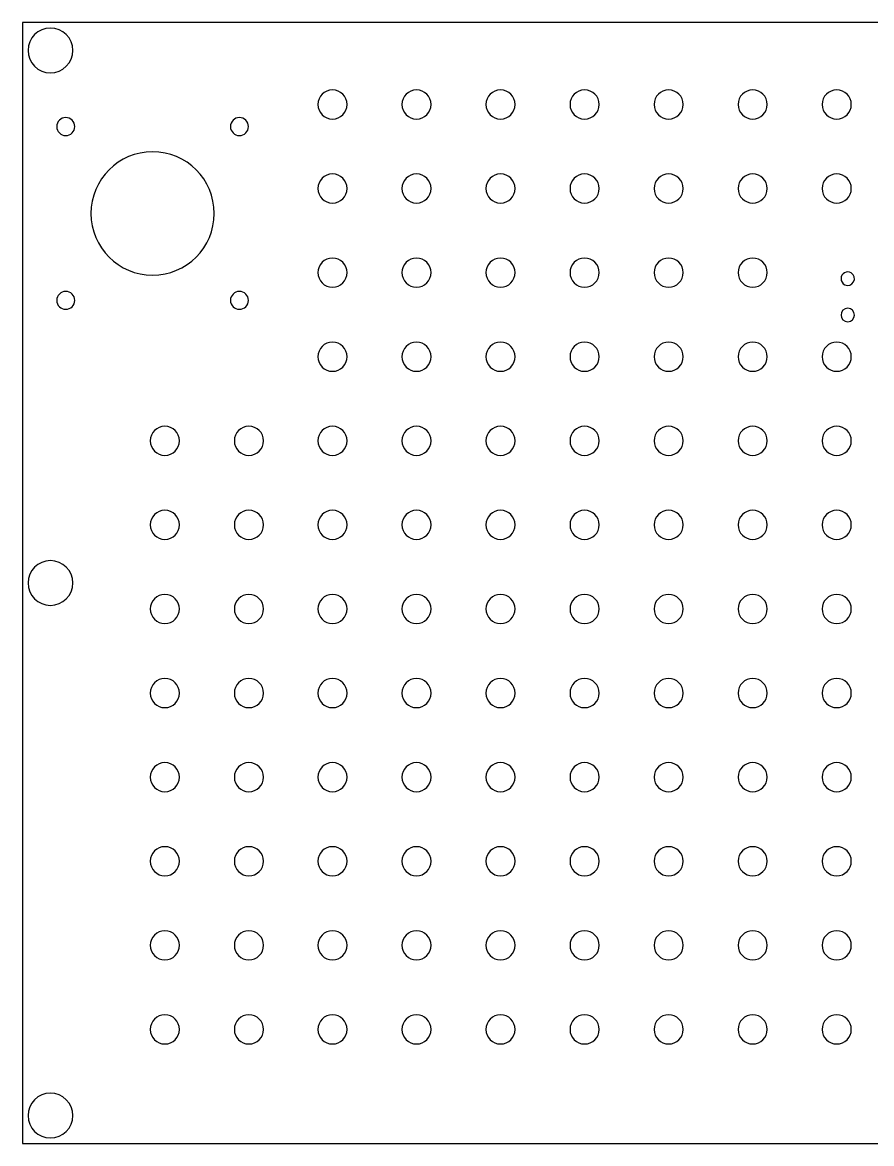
# Model space of a CAD drawing. Extents: x -567 to 567, y -283 to 283.
# Drawn here: x -567 to -137, y -283 to 283 of the extents above; entities that cross this region are included whole.
import ezdxf

# ---------------------------------------------------------------- set-up
doc = ezdxf.new("R2010")
doc.units = 0
doc.layers.add('Shape2DView', color=7, linetype='CONTINUOUS')

msp = doc.modelspace()

# ---------------------------------------------------------------- linework, layer by layer
at = {"layer": 'Shape2DView', "color": 7}
for points in [[(566.929134, 283.464567), (-566.929134, 283.464567), (-566.929134, -283.464567)], [(-566.929134, -283.464567), (566.929134, -283.464567)]]:
    msp.add_lwpolyline(points, dxfattribs=at)
for points in [[(-552.755936, 280.629921), (-559.018057, 280.629921), (-564.09451, 275.553474), (-564.094519, 269.291354)], [(-541.417354, 269.291354), (-541.417362, 275.553474), (-546.493816, 280.629921), (-552.755936, 280.629921)], [(-564.094519, 269.291354), (-564.094527, 263.029233), (-559.018087, 257.952773), (-552.755966, 257.952756)], [(-552.755906, 257.952756), (-546.493786, 257.952773), (-541.417345, 263.029233), (-541.417354, 269.291354)], [(-410.062697, 249.349607), (-414.133076, 249.349607), (-417.432771, 246.049916), (-417.432776, 241.979537)], [(-402.692618, 241.979537), (-402.692624, 246.049916), (-405.992319, 249.349607), (-410.062697, 249.349607)], [(-367.543012, 249.349607), (-371.61339, 249.349607), (-374.913085, 246.049916), (-374.913091, 241.979537)], [(-360.172933, 241.979537), (-360.172938, 246.049916), (-363.472633, 249.349607), (-367.543012, 249.349607)], [(-325.023327, 249.349607), (-329.093705, 249.349607), (-332.393401, 246.049916), (-332.393406, 241.979537)], [(-317.653248, 241.979537), (-317.653253, 246.049916), (-320.952949, 249.349607), (-325.023327, 249.349607)], [(-282.503642, 249.349607), (-286.57402, 249.349607), (-289.873715, 246.049916), (-289.873721, 241.979537)], [(-275.133563, 241.979537), (-275.133568, 246.049916), (-278.433264, 249.349607), (-282.503642, 249.349607)], [(-239.983957, 249.349607), (-244.054335, 249.349607), (-247.35403, 246.049916), (-247.354036, 241.979537)], [(-232.613878, 241.979537), (-232.613883, 246.049916), (-235.913578, 249.349607), (-239.983957, 249.349607)], [(-197.464272, 249.349607), (-201.53465, 249.349607), (-204.834346, 246.049916), (-204.834351, 241.979537)], [(-190.094193, 241.979537), (-190.094198, 246.049916), (-193.393894, 249.349607), (-197.464272, 249.349607)], [(-154.944587, 249.349607), (-159.014965, 249.349607), (-162.31466, 246.049916), (-162.314665, 241.979537)], [(-147.574508, 241.979537), (-147.574513, 246.049916), (-150.874208, 249.349607), (-154.944587, 249.349607)], [(-417.432776, 241.979537), (-417.432782, 237.909159), (-414.133095, 234.609459), (-410.062717, 234.609449)], [(-410.062678, 234.609449), (-405.992299, 234.609459), (-402.692613, 237.909159), (-402.692618, 241.979537)], [(-374.913091, 241.979537), (-374.913096, 237.909159), (-371.61341, 234.609459), (-367.543031, 234.609449)], [(-367.542992, 234.609449), (-363.472614, 234.609459), (-360.172927, 237.909159), (-360.172933, 241.979537)], [(-332.393406, 241.979537), (-332.393411, 237.909159), (-329.093725, 234.609459), (-325.023347, 234.609449)], [(-325.023308, 234.609449), (-320.952929, 234.609459), (-317.653243, 237.909159), (-317.653248, 241.979537)], [(-289.873721, 241.979537), (-289.873726, 237.909159), (-286.57404, 234.60946), (-282.503662, 234.609449)], [(-282.503622, 234.609449), (-278.433244, 234.60946), (-275.133557, 237.909159), (-275.133563, 241.979537)], [(-247.354036, 241.979537), (-247.354041, 237.909159), (-244.054355, 234.609459), (-239.983976, 234.609449)], [(-239.983937, 234.609449), (-235.913559, 234.609459), (-232.613872, 237.909159), (-232.613878, 241.979537)], [(-204.834351, 241.979537), (-204.834356, 237.909159), (-201.53467, 234.609459), (-197.464292, 234.609449)], [(-197.464253, 234.609449), (-193.393874, 234.609459), (-190.094188, 237.909159), (-190.094193, 241.979537)], [(-162.314665, 241.979537), (-162.314671, 237.909159), (-159.014984, 234.609459), (-154.944606, 234.609449)], [(-154.944567, 234.609449), (-150.874189, 234.609459), (-147.574502, 237.909159), (-147.574508, 241.979537)], [(-545.000315, 235.334268), (-547.505163, 235.334261), (-549.535739, 233.303677), (-549.535735, 230.798829)], [(-540.46487, 230.798829), (-540.464866, 233.303677), (-542.495442, 235.334261), (-545.000291, 235.334268)], [(-457.126299, 235.334268), (-459.631147, 235.334261), (-461.661723, 233.303677), (-461.66172, 230.798829)], [(-452.590854, 230.798829), (-452.590851, 233.303677), (-454.621427, 235.334261), (-457.126275, 235.334268)], [(-549.535735, 230.798829), (-549.535732, 228.293981), (-547.505151, 226.263402), (-545.000303, 226.263402)], [(-545.000303, 226.263402), (-542.495454, 226.263402), (-540.464873, 228.293981), (-540.46487, 230.798829)], [(-461.66172, 230.798829), (-461.661717, 228.293981), (-459.631135, 226.263402), (-457.126287, 226.263402)], [(-457.126287, 226.263402), (-454.621439, 226.263402), (-452.590857, 228.293981), (-452.590854, 230.798829)], [(-501.063306, 218.042929), (-518.284137, 218.042883), (-532.244348, 204.082616), (-532.244325, 186.861785)], [(-469.882121, 186.861785), (-469.882098, 204.082616), (-483.842309, 218.042883), (-501.06314, 218.042929)], [(-410.062697, 206.829922), (-414.133076, 206.829922), (-417.432771, 203.530231), (-417.432776, 199.459853)], [(-402.692618, 199.459853), (-402.692624, 203.530231), (-405.992319, 206.829922), (-410.062697, 206.829922)], [(-367.543012, 206.829922), (-371.61339, 206.829922), (-374.913085, 203.530231), (-374.913091, 199.459853)], [(-360.172933, 199.459853), (-360.172938, 203.530231), (-363.472633, 206.829922), (-367.543012, 206.829922)], [(-325.023327, 206.829922), (-329.093705, 206.829922), (-332.393401, 203.530231), (-332.393406, 199.459853)], [(-317.653248, 199.459853), (-317.653253, 203.530231), (-320.952949, 206.829922), (-325.023327, 206.829922)], [(-282.503642, 206.829922), (-286.57402, 206.829922), (-289.873715, 203.530231), (-289.873721, 199.459853)], [(-275.133563, 199.459853), (-275.133568, 203.530231), (-278.433264, 206.829922), (-282.503642, 206.829922)], [(-239.983957, 206.829922), (-244.054335, 206.829922), (-247.35403, 203.530231), (-247.354036, 199.459853)], [(-232.613878, 199.459853), (-232.613883, 203.530231), (-235.913578, 206.829922), (-239.983957, 206.829922)], [(-197.464272, 206.829922), (-201.53465, 206.829922), (-204.834346, 203.530231), (-204.834351, 199.459853)], [(-190.094193, 199.459853), (-190.094198, 203.530231), (-193.393894, 206.829922), (-197.464272, 206.829922)], [(-154.944587, 206.829922), (-159.014965, 206.829922), (-162.31466, 203.530231), (-162.314665, 199.459853)], [(-147.574508, 199.459853), (-147.574513, 203.530231), (-150.874208, 206.829922), (-154.944587, 206.829922)], [(-417.432776, 199.459853), (-417.432782, 195.389474), (-414.133095, 192.089775), (-410.062717, 192.089764)], [(-410.062678, 192.089764), (-405.992299, 192.089775), (-402.692613, 195.389474), (-402.692618, 199.459853)], [(-374.913091, 199.459853), (-374.913096, 195.389474), (-371.61341, 192.089775), (-367.543031, 192.089764)], [(-367.542992, 192.089764), (-363.472614, 192.089775), (-360.172927, 195.389474), (-360.172933, 199.459853)], [(-332.393406, 199.459853), (-332.393411, 195.389474), (-329.093725, 192.089775), (-325.023347, 192.089764)], [(-325.023308, 192.089764), (-320.952929, 192.089775), (-317.653243, 195.389474), (-317.653248, 199.459853)], [(-289.873721, 199.459853), (-289.873726, 195.389474), (-286.57404, 192.089775), (-282.503662, 192.089764)], [(-282.503622, 192.089764), (-278.433244, 192.089775), (-275.133557, 195.389474), (-275.133563, 199.459853)], [(-247.354036, 199.459853), (-247.354041, 195.389474), (-244.054355, 192.089775), (-239.983976, 192.089764)], [(-239.983937, 192.089764), (-235.913559, 192.089775), (-232.613872, 195.389474), (-232.613878, 199.459853)], [(-204.834351, 199.459853), (-204.834356, 195.389474), (-201.53467, 192.089775), (-197.464292, 192.089764)], [(-197.464253, 192.089764), (-193.393874, 192.089775), (-190.094188, 195.389474), (-190.094193, 199.459853)], [(-162.314665, 199.459853), (-162.314671, 195.389474), (-159.014984, 192.089775), (-154.944606, 192.089764)], [(-154.944567, 192.089764), (-150.874189, 192.089775), (-147.574502, 195.389474), (-147.574508, 199.459853)], [(-532.244325, 186.861785), (-532.244302, 169.640954), (-518.284054, 155.680724), (-501.063223, 155.680724)], [(-501.063223, 155.680724), (-483.842392, 155.680724), (-469.882144, 169.640954), (-469.882121, 186.861785)], [(-410.062697, 164.310237), (-414.133076, 164.310237), (-417.432771, 161.010546), (-417.432776, 156.940168)], [(-402.692618, 156.940168), (-402.692624, 161.010546), (-405.992319, 164.310237), (-410.062697, 164.310237)], [(-367.543012, 164.310237), (-371.61339, 164.310237), (-374.913085, 161.010546), (-374.913091, 156.940168)], [(-360.172933, 156.940168), (-360.172938, 161.010546), (-363.472633, 164.310237), (-367.543012, 164.310237)], [(-325.023327, 164.310237), (-329.093705, 164.310237), (-332.393401, 161.010546), (-332.393406, 156.940168)], [(-317.653248, 156.940168), (-317.653253, 161.010546), (-320.952949, 164.310237), (-325.023327, 164.310237)], [(-282.503642, 164.310237), (-286.57402, 164.310237), (-289.873715, 161.010546), (-289.873721, 156.940168)], [(-275.133563, 156.940168), (-275.133568, 161.010546), (-278.433264, 164.310237), (-282.503642, 164.310237)], [(-239.983957, 164.310237), (-244.054335, 164.310237), (-247.35403, 161.010546), (-247.354036, 156.940168)], [(-232.613878, 156.940168), (-232.613883, 161.010546), (-235.913578, 164.310237), (-239.983957, 164.310237)], [(-197.464272, 164.310237), (-201.53465, 164.310237), (-204.834346, 161.010546), (-204.834351, 156.940168)], [(-190.094193, 156.940168), (-190.094198, 161.010546), (-193.393894, 164.310237), (-197.464272, 164.310237)], [(-417.432776, 156.940168), (-417.432782, 152.869789), (-414.133095, 149.57009), (-410.062717, 149.570079)], [(-410.062678, 149.570079), (-405.992299, 149.57009), (-402.692613, 152.869789), (-402.692618, 156.940168)], [(-374.913091, 156.940168), (-374.913096, 152.869789), (-371.61341, 149.57009), (-367.543031, 149.570079)], [(-367.542992, 149.570079), (-363.472614, 149.57009), (-360.172927, 152.869789), (-360.172933, 156.940168)], [(-332.393406, 156.940168), (-332.393411, 152.869789), (-329.093725, 149.57009), (-325.023347, 149.570079)], [(-325.023308, 149.570079), (-320.952929, 149.57009), (-317.653243, 152.869789), (-317.653248, 156.940168)], [(-289.873721, 156.940168), (-289.873726, 152.86979), (-286.57404, 149.57009), (-282.503662, 149.570079)], [(-282.503622, 149.570079), (-278.433244, 149.57009), (-275.133557, 152.86979), (-275.133563, 156.940168)], [(-247.354036, 156.940168), (-247.354041, 152.869789), (-244.054355, 149.57009), (-239.983976, 149.570079)], [(-239.983937, 149.570079), (-235.913559, 149.57009), (-232.613872, 152.869789), (-232.613878, 156.940168)], [(-204.834351, 156.940168), (-204.834356, 152.869789), (-201.53467, 149.57009), (-197.464292, 149.570079)], [(-197.464253, 149.570079), (-193.393874, 149.57009), (-190.094188, 152.869789), (-190.094193, 156.940168)], [(-152.776063, 153.884413), (-152.776064, 152.57506), (-152.024534, 151.381937), (-150.843595, 150.81644)], [(-151.025911, 156.858214), (-152.106087, 156.258367), (-152.776062, 155.119968), (-152.776063, 153.884413)], [(-147.576408, 156.771903), (-148.625233, 157.42502), (-149.945735, 157.458061), (-151.025911, 156.858214)], [(-146.392218, 152.248326), (-145.523694, 153.831481), (-146.043567, 155.817382), (-147.576408, 156.771903)], [(-545.000315, 147.460252), (-547.505163, 147.460245), (-549.535739, 145.429661), (-549.535735, 142.924813)], [(-540.46487, 142.924813), (-540.464866, 145.429661), (-542.495442, 147.460245), (-545.000291, 147.460252)], [(-457.126299, 147.460252), (-459.631147, 147.460245), (-461.661723, 145.429661), (-461.66172, 142.924813)], [(-452.590854, 142.924813), (-452.590851, 145.429661), (-454.621427, 147.460245), (-457.126275, 147.460252)], [(-150.843595, 150.81644), (-149.214946, 150.036558), (-147.260742, 150.665172), (-146.392218, 152.248326)], [(-549.535735, 142.924813), (-549.535732, 140.419965), (-547.505151, 138.389386), (-545.000303, 138.389386)], [(-545.000303, 138.389386), (-542.495454, 138.389386), (-540.464873, 140.419965), (-540.46487, 142.924813)], [(-461.66172, 142.924813), (-461.661717, 140.419965), (-459.631135, 138.389386), (-457.126287, 138.389386)], [(-457.126287, 138.389386), (-454.621439, 138.389386), (-452.590857, 140.419965), (-452.590854, 142.924813)], [(-149.374488, 138.897638), (-151.253124, 138.897633), (-152.776056, 137.374694), (-152.776054, 135.496058)], [(-145.972904, 135.496058), (-145.972902, 137.374694), (-147.495834, 138.897633), (-149.37447, 138.897638)], [(-152.776054, 135.496058), (-152.776051, 133.617422), (-151.253115, 132.094488), (-149.374479, 132.094488)], [(-149.374479, 132.094488), (-147.495843, 132.094488), (-145.972907, 133.617422), (-145.972904, 135.496058)], [(-410.062697, 121.790552), (-414.133076, 121.790552), (-417.432771, 118.490861), (-417.432776, 114.420482)], [(-402.692618, 114.420482), (-402.692624, 118.490861), (-405.992319, 121.790552), (-410.062697, 121.790552)], [(-367.543012, 121.790552), (-371.61339, 121.790552), (-374.913085, 118.490861), (-374.913091, 114.420482)], [(-360.172933, 114.420482), (-360.172938, 118.490861), (-363.472633, 121.790552), (-367.543012, 121.790552)], [(-325.023327, 121.790552), (-329.093705, 121.790552), (-332.393401, 118.490861), (-332.393406, 114.420482)], [(-317.653248, 114.420482), (-317.653253, 118.490861), (-320.952949, 121.790552), (-325.023327, 121.790552)], [(-282.503642, 121.790552), (-286.57402, 121.790552), (-289.873715, 118.490861), (-289.873721, 114.420482)], [(-275.133563, 114.420482), (-275.133568, 118.490861), (-278.433264, 121.790552), (-282.503642, 121.790552)], [(-239.983957, 121.790552), (-244.054335, 121.790552), (-247.35403, 118.490861), (-247.354036, 114.420482)], [(-232.613878, 114.420482), (-232.613883, 118.490861), (-235.913578, 121.790552), (-239.983957, 121.790552)], [(-197.464272, 121.790552), (-201.53465, 121.790552), (-204.834346, 118.490861), (-204.834351, 114.420482)], [(-190.094193, 114.420482), (-190.094198, 118.490861), (-193.393894, 121.790552), (-197.464272, 121.790552)], [(-154.944587, 121.790552), (-159.014965, 121.790552), (-162.31466, 118.490861), (-162.314665, 114.420482)], [(-147.574508, 114.420482), (-147.574513, 118.490861), (-150.874208, 121.790552), (-154.944587, 121.790552)], [(-417.432776, 114.420482), (-417.432782, 110.350104), (-414.133095, 107.050404), (-410.062717, 107.050394)], [(-410.062678, 107.050394), (-405.992299, 107.050404), (-402.692613, 110.350104), (-402.692618, 114.420482)], [(-374.913091, 114.420482), (-374.913096, 110.350104), (-371.61341, 107.050404), (-367.543031, 107.050394)], [(-367.542992, 107.050394), (-363.472614, 107.050404), (-360.172927, 110.350104), (-360.172933, 114.420482)], [(-332.393406, 114.420482), (-332.393411, 110.350104), (-329.093725, 107.050404), (-325.023347, 107.050394)], [(-325.023308, 107.050394), (-320.952929, 107.050404), (-317.653243, 110.350104), (-317.653248, 114.420482)], [(-289.873721, 114.420482), (-289.873726, 110.350104), (-286.57404, 107.050405), (-282.503662, 107.050394)], [(-282.503622, 107.050394), (-278.433244, 107.050405), (-275.133557, 110.350104), (-275.133563, 114.420482)], [(-247.354036, 114.420482), (-247.354041, 110.350104), (-244.054355, 107.050404), (-239.983976, 107.050394)], [(-239.983937, 107.050394), (-235.913559, 107.050404), (-232.613872, 110.350104), (-232.613878, 114.420482)], [(-204.834351, 114.420482), (-204.834356, 110.350104), (-201.53467, 107.050404), (-197.464292, 107.050394)], [(-197.464253, 107.050394), (-193.393874, 107.050404), (-190.094188, 110.350104), (-190.094193, 114.420482)], [(-162.314665, 114.420482), (-162.314671, 110.350104), (-159.014984, 107.050404), (-154.944606, 107.050394)], [(-154.944567, 107.050394), (-150.874189, 107.050404), (-147.574502, 110.350104), (-147.574508, 114.420482)], [(-494.846949, 79.270867), (-498.917327, 79.270867), (-502.217023, 75.971176), (-502.217028, 71.900798)], [(-487.47687, 71.900798), (-487.476875, 75.971176), (-490.776571, 79.270867), (-494.846949, 79.270867)], [(-452.327264, 79.270867), (-456.397643, 79.270867), (-459.697338, 75.971176), (-459.697343, 71.900798)], [(-444.957185, 71.900798), (-444.957191, 75.971176), (-448.256886, 79.270867), (-452.327264, 79.270867)], [(-410.062697, 79.270867), (-414.133076, 79.270867), (-417.432771, 75.971176), (-417.432776, 71.900798)], [(-402.692618, 71.900798), (-402.692624, 75.971176), (-405.992319, 79.270867), (-410.062697, 79.270867)], [(-367.543012, 79.270867), (-371.61339, 79.270867), (-374.913085, 75.971176), (-374.913091, 71.900798)], [(-360.172933, 71.900798), (-360.172938, 75.971176), (-363.472633, 79.270867), (-367.543012, 79.270867)], [(-325.023327, 79.270867), (-329.093705, 79.270867), (-332.393401, 75.971176), (-332.393406, 71.900798)], [(-317.653248, 71.900798), (-317.653253, 75.971176), (-320.952949, 79.270867), (-325.023327, 79.270867)], [(-282.503642, 79.270867), (-286.57402, 79.270867), (-289.873715, 75.971176), (-289.873721, 71.900798)], [(-275.133563, 71.900798), (-275.133568, 75.971176), (-278.433264, 79.270867), (-282.503642, 79.270867)], [(-239.983957, 79.270867), (-244.054335, 79.270867), (-247.35403, 75.971176), (-247.354036, 71.900798)], [(-232.613878, 71.900798), (-232.613883, 75.971176), (-235.913578, 79.270867), (-239.983957, 79.270867)], [(-197.464272, 79.270867), (-201.53465, 79.270867), (-204.834346, 75.971176), (-204.834351, 71.900798)], [(-190.094193, 71.900798), (-190.094198, 75.971176), (-193.393894, 79.270867), (-197.464272, 79.270867)], [(-154.944587, 79.270867), (-159.014965, 79.270867), (-162.31466, 75.971176), (-162.314665, 71.900798)], [(-147.574508, 71.900798), (-147.574513, 75.971176), (-150.874208, 79.270867), (-154.944587, 79.270867)], [(-502.217028, 71.900798), (-502.217033, 67.830419), (-498.917347, 64.53072), (-494.846969, 64.530709)], [(-494.84693, 64.530709), (-490.776551, 64.53072), (-487.476865, 67.830419), (-487.47687, 71.900798)], [(-459.697343, 71.900798), (-459.697349, 67.830419), (-456.397662, 64.53072), (-452.327284, 64.530709)], [(-452.327245, 64.530709), (-448.256866, 64.53072), (-444.95718, 67.830419), (-444.957185, 71.900798)], [(-417.432776, 71.900798), (-417.432782, 67.830419), (-414.133095, 64.53072), (-410.062717, 64.530709)], [(-410.062678, 64.530709), (-405.992299, 64.53072), (-402.692613, 67.830419), (-402.692618, 71.900798)], [(-374.913091, 71.900798), (-374.913096, 67.830419), (-371.61341, 64.53072), (-367.543031, 64.530709)], [(-367.542992, 64.530709), (-363.472614, 64.53072), (-360.172927, 67.830419), (-360.172933, 71.900798)], [(-332.393406, 71.900798), (-332.393411, 67.830419), (-329.093725, 64.53072), (-325.023347, 64.530709)], [(-325.023308, 64.530709), (-320.952929, 64.53072), (-317.653243, 67.830419), (-317.653248, 71.900798)], [(-289.873721, 71.900798), (-289.873726, 67.830419), (-286.57404, 64.53072), (-282.503662, 64.530709)], [(-282.503622, 64.530709), (-278.433244, 64.53072), (-275.133557, 67.830419), (-275.133563, 71.900798)], [(-247.354036, 71.900798), (-247.354041, 67.830419), (-244.054355, 64.53072), (-239.983976, 64.530709)], [(-239.983937, 64.530709), (-235.913559, 64.53072), (-232.613872, 67.830419), (-232.613878, 71.900798)], [(-204.834351, 71.900798), (-204.834356, 67.830419), (-201.53467, 64.53072), (-197.464292, 64.530709)], [(-197.464253, 64.530709), (-193.393874, 64.53072), (-190.094188, 67.830419), (-190.094193, 71.900798)], [(-162.314665, 71.900798), (-162.314671, 67.830419), (-159.014984, 64.53072), (-154.944606, 64.530709)], [(-154.944567, 64.530709), (-150.874189, 64.53072), (-147.574502, 67.830419), (-147.574508, 71.900798)], [(-494.846949, 36.751181), (-498.917327, 36.751181), (-502.217023, 33.45149), (-502.217028, 29.381112)], [(-487.47687, 29.381112), (-487.476875, 33.45149), (-490.776571, 36.751181), (-494.846949, 36.751181)], [(-452.327264, 36.751181), (-456.397643, 36.751181), (-459.697338, 33.45149), (-459.697343, 29.381112)], [(-444.957185, 29.381112), (-444.957191, 33.45149), (-448.256886, 36.751181), (-452.327264, 36.751181)], [(-410.062697, 36.751181), (-414.133076, 36.751181), (-417.432771, 33.45149), (-417.432776, 29.381112)], [(-402.692618, 29.381112), (-402.692624, 33.45149), (-405.992319, 36.751181), (-410.062697, 36.751181)], [(-367.543012, 36.751181), (-371.61339, 36.751181), (-374.913085, 33.45149), (-374.913091, 29.381112)], [(-360.172933, 29.381112), (-360.172938, 33.45149), (-363.472633, 36.751181), (-367.543012, 36.751181)], [(-325.023327, 36.751181), (-329.093705, 36.751181), (-332.393401, 33.45149), (-332.393406, 29.381112)], [(-317.653248, 29.381112), (-317.653253, 33.45149), (-320.952949, 36.751181), (-325.023327, 36.751181)], [(-282.503642, 36.751181), (-286.57402, 36.751181), (-289.873715, 33.451491), (-289.873721, 29.381112)], [(-275.133563, 29.381112), (-275.133568, 33.451491), (-278.433264, 36.751181), (-282.503642, 36.751181)], [(-239.983957, 36.751181), (-244.054335, 36.751181), (-247.35403, 33.45149), (-247.354036, 29.381112)], [(-232.613878, 29.381112), (-232.613883, 33.45149), (-235.913578, 36.751181), (-239.983957, 36.751181)], [(-197.464272, 36.751181), (-201.53465, 36.751181), (-204.834346, 33.45149), (-204.834351, 29.381112)], [(-190.094193, 29.381112), (-190.094198, 33.45149), (-193.393894, 36.751181), (-197.464272, 36.751181)], [(-154.944587, 36.751181), (-159.014965, 36.751181), (-162.31466, 33.45149), (-162.314665, 29.381112)], [(-147.574508, 29.381112), (-147.574513, 33.45149), (-150.874208, 36.751181), (-154.944587, 36.751181)], [(-502.217028, 29.381112), (-502.217033, 25.310734), (-498.917347, 22.011034), (-494.846969, 22.011023)], [(-494.84693, 22.011023), (-490.776551, 22.011034), (-487.476865, 25.310734), (-487.47687, 29.381112)], [(-459.697343, 29.381112), (-459.697349, 25.310734), (-456.397662, 22.011034), (-452.327284, 22.011023)], [(-452.327245, 22.011023), (-448.256866, 22.011034), (-444.95718, 25.310734), (-444.957185, 29.381112)], [(-417.432776, 29.381112), (-417.432782, 25.310734), (-414.133095, 22.011034), (-410.062717, 22.011023)], [(-410.062678, 22.011023), (-405.992299, 22.011034), (-402.692613, 25.310734), (-402.692618, 29.381112)], [(-374.913091, 29.381112), (-374.913096, 25.310734), (-371.61341, 22.011034), (-367.543031, 22.011023)], [(-367.542992, 22.011023), (-363.472614, 22.011034), (-360.172927, 25.310734), (-360.172933, 29.381112)], [(-332.393406, 29.381112), (-332.393411, 25.310734), (-329.093725, 22.011034), (-325.023347, 22.011023)], [(-325.023308, 22.011023), (-320.952929, 22.011034), (-317.653243, 25.310734), (-317.653248, 29.381112)], [(-289.873721, 29.381112), (-289.873726, 25.310734), (-286.57404, 22.011034), (-282.503662, 22.011023)], [(-282.503622, 22.011023), (-278.433244, 22.011034), (-275.133557, 25.310734), (-275.133563, 29.381112)], [(-247.354036, 29.381112), (-247.354041, 25.310734), (-244.054355, 22.011034), (-239.983976, 22.011023)], [(-239.983937, 22.011023), (-235.913559, 22.011034), (-232.613872, 25.310734), (-232.613878, 29.381112)], [(-204.834351, 29.381112), (-204.834356, 25.310734), (-201.53467, 22.011034), (-197.464292, 22.011023)], [(-197.464253, 22.011023), (-193.393874, 22.011034), (-190.094188, 25.310734), (-190.094193, 29.381112)], [(-162.314665, 29.381112), (-162.314671, 25.310734), (-159.014984, 22.011034), (-154.944606, 22.011023)], [(-154.944567, 22.011023), (-150.874189, 22.011034), (-147.574502, 25.310734), (-147.574508, 29.381112)], [(-552.755936, 11.338583), (-559.018057, 11.338583), (-564.09451, 6.262135), (-564.094519, 0.000015)], [(-541.417354, 0.000015), (-541.417362, 6.262135), (-546.493816, 11.338583), (-552.755936, 11.338583)], [(-564.094519, 0.000015), (-564.094527, -6.262105), (-559.018087, -11.338566), (-552.755966, -11.338582)], [(-552.755906, -11.338582), (-546.493786, -11.338566), (-541.417345, -6.262105), (-541.417354, 0.000015)], [(-494.846949, -5.768503), (-498.917327, -5.768503), (-502.217023, -9.068194), (-502.217028, -13.138573)], [(-487.47687, -13.138573), (-487.476875, -9.068194), (-490.776571, -5.768503), (-494.846949, -5.768503)], [(-452.327264, -5.768503), (-456.397643, -5.768503), (-459.697338, -9.068194), (-459.697343, -13.138573)], [(-444.957185, -13.138573), (-444.957191, -9.068194), (-448.256886, -5.768503), (-452.327264, -5.768503)], [(-410.062697, -5.768503), (-414.133076, -5.768503), (-417.432771, -9.068194), (-417.432776, -13.138573)], [(-402.692618, -13.138573), (-402.692624, -9.068194), (-405.992319, -5.768503), (-410.062697, -5.768503)], [(-367.543012, -5.768503), (-371.61339, -5.768503), (-374.913085, -9.068194), (-374.913091, -13.138573)], [(-360.172933, -13.138573), (-360.172938, -9.068194), (-363.472633, -5.768503), (-367.543012, -5.768503)], [(-325.023327, -5.768503), (-329.093705, -5.768503), (-332.393401, -9.068194), (-332.393406, -13.138573)], [(-317.653248, -13.138573), (-317.653253, -9.068194), (-320.952949, -5.768503), (-325.023327, -5.768503)], [(-282.503642, -5.768503), (-286.57402, -5.768503), (-289.873715, -9.068194), (-289.873721, -13.138573)], [(-275.133563, -13.138573), (-275.133568, -9.068194), (-278.433264, -5.768503), (-282.503642, -5.768503)], [(-239.983957, -5.768503), (-244.054335, -5.768503), (-247.35403, -9.068194), (-247.354036, -13.138573)], [(-232.613878, -13.138573), (-232.613883, -9.068194), (-235.913578, -5.768503), (-239.983957, -5.768503)], [(-197.464272, -5.768503), (-201.53465, -5.768503), (-204.834346, -9.068194), (-204.834351, -13.138573)], [(-190.094193, -13.138573), (-190.094198, -9.068194), (-193.393894, -5.768503), (-197.464272, -5.768503)], [(-154.944587, -5.768503), (-159.014965, -5.768503), (-162.31466, -9.068194), (-162.314665, -13.138573)], [(-147.574508, -13.138573), (-147.574513, -9.068194), (-150.874208, -5.768503), (-154.944587, -5.768503)], [(-502.217028, -13.138573), (-502.217033, -17.208951), (-498.917347, -20.508651), (-494.846969, -20.508661)], [(-494.84693, -20.508661), (-490.776551, -20.508651), (-487.476865, -17.208951), (-487.47687, -13.138573)], [(-459.697343, -13.138573), (-459.697349, -17.208951), (-456.397662, -20.508651), (-452.327284, -20.508661)], [(-452.327245, -20.508661), (-448.256866, -20.508651), (-444.95718, -17.208951), (-444.957185, -13.138573)], [(-417.432776, -13.138573), (-417.432782, -17.208951), (-414.133095, -20.508651), (-410.062717, -20.508661)], [(-410.062678, -20.508661), (-405.992299, -20.508651), (-402.692613, -17.208951), (-402.692618, -13.138573)], [(-374.913091, -13.138573), (-374.913096, -17.208951), (-371.61341, -20.508651), (-367.543031, -20.508661)], [(-367.542992, -20.508661), (-363.472614, -20.508651), (-360.172927, -17.208951), (-360.172933, -13.138573)], [(-332.393406, -13.138573), (-332.393411, -17.208951), (-329.093725, -20.508651), (-325.023347, -20.508661)], [(-325.023308, -20.508661), (-320.952929, -20.508651), (-317.653243, -17.208951), (-317.653248, -13.138573)], [(-289.873721, -13.138573), (-289.873726, -17.208951), (-286.57404, -20.50865), (-282.503662, -20.508661)], [(-282.503622, -20.508661), (-278.433244, -20.50865), (-275.133557, -17.208951), (-275.133563, -13.138573)], [(-247.354036, -13.138573), (-247.354041, -17.208951), (-244.054355, -20.508651), (-239.983976, -20.508661)], [(-239.983937, -20.508661), (-235.913559, -20.508651), (-232.613872, -17.208951), (-232.613878, -13.138573)], [(-204.834351, -13.138573), (-204.834356, -17.208951), (-201.53467, -20.508651), (-197.464292, -20.508661)], [(-197.464253, -20.508661), (-193.393874, -20.508651), (-190.094188, -17.208951), (-190.094193, -13.138573)], [(-162.314665, -13.138573), (-162.314671, -17.208951), (-159.014984, -20.508651), (-154.944606, -20.508661)], [(-154.944567, -20.508661), (-150.874189, -20.508651), (-147.574502, -17.208951), (-147.574508, -13.138573)], [(-494.846949, -48.288188), (-498.917327, -48.288188), (-502.217023, -51.587879), (-502.217028, -55.658257)], [(-487.47687, -55.658257), (-487.476875, -51.587879), (-490.776571, -48.288188), (-494.846949, -48.288188)], [(-452.327264, -48.288188), (-456.397643, -48.288188), (-459.697338, -51.587879), (-459.697343, -55.658257)], [(-444.957185, -55.658257), (-444.957191, -51.587879), (-448.256886, -48.288188), (-452.327264, -48.288188)], [(-410.062697, -48.288188), (-414.133076, -48.288188), (-417.432771, -51.587879), (-417.432776, -55.658257)], [(-402.692618, -55.658257), (-402.692624, -51.587879), (-405.992319, -48.288188), (-410.062697, -48.288188)], [(-367.543012, -48.288188), (-371.61339, -48.288188), (-374.913085, -51.587879), (-374.913091, -55.658257)], [(-360.172933, -55.658257), (-360.172938, -51.587879), (-363.472633, -48.288188), (-367.543012, -48.288188)], [(-325.023327, -48.288188), (-329.093705, -48.288188), (-332.393401, -51.587879), (-332.393406, -55.658257)], [(-317.653248, -55.658257), (-317.653253, -51.587879), (-320.952949, -48.288188), (-325.023327, -48.288188)], [(-282.503642, -48.288188), (-286.57402, -48.288188), (-289.873715, -51.587879), (-289.873721, -55.658257)], [(-275.133563, -55.658257), (-275.133568, -51.587879), (-278.433264, -48.288188), (-282.503642, -48.288188)], [(-239.983957, -48.288188), (-244.054335, -48.288188), (-247.35403, -51.587879), (-247.354036, -55.658257)], [(-232.613878, -55.658257), (-232.613883, -51.587879), (-235.913578, -48.288188), (-239.983957, -48.288188)], [(-197.464272, -48.288188), (-201.53465, -48.288188), (-204.834346, -51.587879), (-204.834351, -55.658257)], [(-190.094193, -55.658257), (-190.094198, -51.587879), (-193.393894, -48.288188), (-197.464272, -48.288188)], [(-154.944587, -48.288188), (-159.014965, -48.288188), (-162.31466, -51.587879), (-162.314665, -55.658257)], [(-147.574508, -55.658257), (-147.574513, -51.587879), (-150.874208, -48.288188), (-154.944587, -48.288188)], [(-502.217028, -55.658257), (-502.217033, -59.728636), (-498.917347, -63.028335), (-494.846969, -63.028346)], [(-494.84693, -63.028346), (-490.776551, -63.028335), (-487.476865, -59.728636), (-487.47687, -55.658257)], [(-459.697343, -55.658257), (-459.697349, -59.728636), (-456.397662, -63.028335), (-452.327284, -63.028346)], [(-452.327245, -63.028346), (-448.256866, -63.028335), (-444.95718, -59.728636), (-444.957185, -55.658257)], [(-417.432776, -55.658257), (-417.432782, -59.728636), (-414.133095, -63.028335), (-410.062717, -63.028346)], [(-410.062678, -63.028346), (-405.992299, -63.028335), (-402.692613, -59.728636), (-402.692618, -55.658257)], [(-374.913091, -55.658257), (-374.913096, -59.728636), (-371.61341, -63.028335), (-367.543031, -63.028346)], [(-367.542992, -63.028346), (-363.472614, -63.028335), (-360.172927, -59.728636), (-360.172933, -55.658257)], [(-332.393406, -55.658257), (-332.393411, -59.728636), (-329.093725, -63.028335), (-325.023347, -63.028346)], [(-325.023308, -63.028346), (-320.952929, -63.028335), (-317.653243, -59.728636), (-317.653248, -55.658257)], [(-289.873721, -55.658257), (-289.873726, -59.728636), (-286.57404, -63.028335), (-282.503662, -63.028346)], [(-282.503622, -63.028346), (-278.433244, -63.028335), (-275.133557, -59.728636), (-275.133563, -55.658257)], [(-247.354036, -55.658257), (-247.354041, -59.728636), (-244.054355, -63.028335), (-239.983976, -63.028346)], [(-239.983937, -63.028346), (-235.913559, -63.028335), (-232.613872, -59.728636), (-232.613878, -55.658257)], [(-204.834351, -55.658257), (-204.834356, -59.728636), (-201.53467, -63.028335), (-197.464292, -63.028346)], [(-197.464253, -63.028346), (-193.393874, -63.028335), (-190.094188, -59.728636), (-190.094193, -55.658257)], [(-162.314665, -55.658257), (-162.314671, -59.728636), (-159.014984, -63.028335), (-154.944606, -63.028346)], [(-154.944567, -63.028346), (-150.874189, -63.028335), (-147.574502, -59.728636), (-147.574508, -55.658257)], [(-494.846949, -90.807874), (-498.917327, -90.807874), (-502.217023, -94.107565), (-502.217028, -98.177943)], [(-487.47687, -98.177943), (-487.476875, -94.107565), (-490.776571, -90.807874), (-494.846949, -90.807874)], [(-452.327264, -90.807874), (-456.397643, -90.807874), (-459.697338, -94.107565), (-459.697343, -98.177943)], [(-444.957185, -98.177943), (-444.957191, -94.107565), (-448.256886, -90.807874), (-452.327264, -90.807874)], [(-410.062697, -90.807874), (-414.133076, -90.807874), (-417.432771, -94.107565), (-417.432776, -98.177943)], [(-402.692618, -98.177943), (-402.692624, -94.107565), (-405.992319, -90.807874), (-410.062697, -90.807874)], [(-367.543012, -90.807874), (-371.61339, -90.807874), (-374.913085, -94.107565), (-374.913091, -98.177943)], [(-360.172933, -98.177943), (-360.172938, -94.107565), (-363.472633, -90.807874), (-367.543012, -90.807874)], [(-325.023327, -90.807874), (-329.093705, -90.807874), (-332.393401, -94.107565), (-332.393406, -98.177943)], [(-317.653248, -98.177943), (-317.653253, -94.107565), (-320.952949, -90.807874), (-325.023327, -90.807874)], [(-282.503642, -90.807874), (-286.57402, -90.807874), (-289.873715, -94.107564), (-289.873721, -98.177943)], [(-275.133563, -98.177943), (-275.133568, -94.107564), (-278.433264, -90.807874), (-282.503642, -90.807874)], [(-239.983957, -90.807874), (-244.054335, -90.807874), (-247.35403, -94.107565), (-247.354036, -98.177943)], [(-232.613878, -98.177943), (-232.613883, -94.107565), (-235.913578, -90.807874), (-239.983957, -90.807874)], [(-197.464272, -90.807874), (-201.53465, -90.807874), (-204.834346, -94.107565), (-204.834351, -98.177943)], [(-190.094193, -98.177943), (-190.094198, -94.107565), (-193.393894, -90.807874), (-197.464272, -90.807874)], [(-154.944587, -90.807874), (-159.014965, -90.807874), (-162.31466, -94.107565), (-162.314665, -98.177943)], [(-147.574508, -98.177943), (-147.574513, -94.107565), (-150.874208, -90.807874), (-154.944587, -90.807874)], [(-502.217028, -98.177943), (-502.217033, -102.248321), (-498.917347, -105.548021), (-494.846969, -105.548032)], [(-494.84693, -105.548032), (-490.776551, -105.548021), (-487.476865, -102.248321), (-487.47687, -98.177943)], [(-459.697343, -98.177943), (-459.697349, -102.248321), (-456.397662, -105.548021), (-452.327284, -105.548032)], [(-452.327245, -105.548032), (-448.256866, -105.548021), (-444.95718, -102.248321), (-444.957185, -98.177943)], [(-417.432776, -98.177943), (-417.432782, -102.248321), (-414.133095, -105.548021), (-410.062717, -105.548032)], [(-410.062678, -105.548032), (-405.992299, -105.548021), (-402.692613, -102.248321), (-402.692618, -98.177943)], [(-374.913091, -98.177943), (-374.913096, -102.248321), (-371.61341, -105.548021), (-367.543031, -105.548032)], [(-367.542992, -105.548032), (-363.472614, -105.548021), (-360.172927, -102.248321), (-360.172933, -98.177943)], [(-332.393406, -98.177943), (-332.393411, -102.248321), (-329.093725, -105.548021), (-325.023347, -105.548032)], [(-325.023308, -105.548032), (-320.952929, -105.548021), (-317.653243, -102.248321), (-317.653248, -98.177943)], [(-289.873721, -98.177943), (-289.873726, -102.248321), (-286.57404, -105.548021), (-282.503662, -105.548032)], [(-282.503622, -105.548032), (-278.433244, -105.548021), (-275.133557, -102.248321), (-275.133563, -98.177943)], [(-247.354036, -98.177943), (-247.354041, -102.248321), (-244.054355, -105.548021), (-239.983976, -105.548032)], [(-239.983937, -105.548032), (-235.913559, -105.548021), (-232.613872, -102.248321), (-232.613878, -98.177943)], [(-204.834351, -98.177943), (-204.834356, -102.248321), (-201.53467, -105.548021), (-197.464292, -105.548032)], [(-197.464253, -105.548032), (-193.393874, -105.548021), (-190.094188, -102.248321), (-190.094193, -98.177943)], [(-162.314665, -98.177943), (-162.314671, -102.248321), (-159.014984, -105.548021), (-154.944606, -105.548032)], [(-154.944567, -105.548032), (-150.874189, -105.548021), (-147.574502, -102.248321), (-147.574508, -98.177943)], [(-494.846949, -133.327558), (-498.917327, -133.327558), (-502.217023, -136.627249), (-502.217028, -140.697628)], [(-487.47687, -140.697628), (-487.476875, -136.627249), (-490.776571, -133.327558), (-494.846949, -133.327558)], [(-452.327264, -133.327558), (-456.397643, -133.327558), (-459.697338, -136.627249), (-459.697343, -140.697628)], [(-444.957185, -140.697628), (-444.957191, -136.627249), (-448.256886, -133.327558), (-452.327264, -133.327558)], [(-410.062697, -133.327558), (-414.133076, -133.327558), (-417.432771, -136.627249), (-417.432776, -140.697628)], [(-402.692618, -140.697628), (-402.692624, -136.627249), (-405.992319, -133.327558), (-410.062697, -133.327558)], [(-367.543012, -133.327558), (-371.61339, -133.327558), (-374.913085, -136.627249), (-374.913091, -140.697628)], [(-360.172933, -140.697628), (-360.172938, -136.627249), (-363.472633, -133.327558), (-367.543012, -133.327558)], [(-325.023327, -133.327558), (-329.093705, -133.327558), (-332.393401, -136.627249), (-332.393406, -140.697628)], [(-317.653248, -140.697628), (-317.653253, -136.627249), (-320.952949, -133.327558), (-325.023327, -133.327558)], [(-282.503642, -133.327558), (-286.57402, -133.327558), (-289.873715, -136.627249), (-289.873721, -140.697628)], [(-275.133563, -140.697628), (-275.133568, -136.627249), (-278.433264, -133.327558), (-282.503642, -133.327558)], [(-239.983957, -133.327558), (-244.054335, -133.327558), (-247.35403, -136.627249), (-247.354036, -140.697628)], [(-232.613878, -140.697628), (-232.613883, -136.627249), (-235.913578, -133.327558), (-239.983957, -133.327558)], [(-197.464272, -133.327558), (-201.53465, -133.327558), (-204.834346, -136.627249), (-204.834351, -140.697628)], [(-190.094193, -140.697628), (-190.094198, -136.627249), (-193.393894, -133.327558), (-197.464272, -133.327558)], [(-154.944587, -133.327558), (-159.014965, -133.327558), (-162.31466, -136.627249), (-162.314665, -140.697628)], [(-147.574508, -140.697628), (-147.574513, -136.627249), (-150.874208, -133.327558), (-154.944587, -133.327558)], [(-502.217028, -140.697628), (-502.217033, -144.768006), (-498.917347, -148.067706), (-494.846969, -148.067716)], [(-494.84693, -148.067716), (-490.776551, -148.067706), (-487.476865, -144.768006), (-487.47687, -140.697628)], [(-459.697343, -140.697628), (-459.697349, -144.768006), (-456.397662, -148.067706), (-452.327284, -148.067716)], [(-452.327245, -148.067716), (-448.256866, -148.067706), (-444.95718, -144.768006), (-444.957185, -140.697628)], [(-417.432776, -140.697628), (-417.432782, -144.768006), (-414.133095, -148.067706), (-410.062717, -148.067716)], [(-410.062678, -148.067716), (-405.992299, -148.067706), (-402.692613, -144.768006), (-402.692618, -140.697628)], [(-374.913091, -140.697628), (-374.913096, -144.768006), (-371.61341, -148.067706), (-367.543031, -148.067716)], [(-367.542992, -148.067716), (-363.472614, -148.067706), (-360.172927, -144.768006), (-360.172933, -140.697628)], [(-332.393406, -140.697628), (-332.393411, -144.768006), (-329.093725, -148.067706), (-325.023347, -148.067716)], [(-325.023308, -148.067716), (-320.952929, -148.067706), (-317.653243, -144.768006), (-317.653248, -140.697628)], [(-289.873721, -140.697628), (-289.873726, -144.768006), (-286.57404, -148.067705), (-282.503662, -148.067716)], [(-282.503622, -148.067716), (-278.433244, -148.067705), (-275.133557, -144.768006), (-275.133563, -140.697628)], [(-247.354036, -140.697628), (-247.354041, -144.768006), (-244.054355, -148.067706), (-239.983976, -148.067716)], [(-239.983937, -148.067716), (-235.913559, -148.067706), (-232.613872, -144.768006), (-232.613878, -140.697628)], [(-204.834351, -140.697628), (-204.834356, -144.768006), (-201.53467, -148.067706), (-197.464292, -148.067716)], [(-197.464253, -148.067716), (-193.393874, -148.067706), (-190.094188, -144.768006), (-190.094193, -140.697628)], [(-162.314665, -140.697628), (-162.314671, -144.768006), (-159.014984, -148.067706), (-154.944606, -148.067716)], [(-154.944567, -148.067716), (-150.874189, -148.067706), (-147.574502, -144.768006), (-147.574508, -140.697628)], [(-494.846949, -175.847243), (-498.917327, -175.847243), (-502.217023, -179.146934), (-502.217028, -183.217312)], [(-487.47687, -183.217312), (-487.476875, -179.146934), (-490.776571, -175.847243), (-494.846949, -175.847243)], [(-452.327264, -175.847243), (-456.397643, -175.847243), (-459.697338, -179.146934), (-459.697343, -183.217312)], [(-444.957185, -183.217312), (-444.957191, -179.146934), (-448.256886, -175.847243), (-452.327264, -175.847243)], [(-410.062697, -175.847243), (-414.133076, -175.847243), (-417.432771, -179.146934), (-417.432776, -183.217312)], [(-402.692618, -183.217312), (-402.692624, -179.146934), (-405.992319, -175.847243), (-410.062697, -175.847243)], [(-367.543012, -175.847243), (-371.61339, -175.847243), (-374.913085, -179.146934), (-374.913091, -183.217312)], [(-360.172933, -183.217312), (-360.172938, -179.146934), (-363.472633, -175.847243), (-367.543012, -175.847243)], [(-325.023327, -175.847243), (-329.093705, -175.847243), (-332.393401, -179.146934), (-332.393406, -183.217312)], [(-317.653248, -183.217312), (-317.653253, -179.146934), (-320.952949, -175.847243), (-325.023327, -175.847243)], [(-282.503642, -175.847243), (-286.57402, -175.847243), (-289.873715, -179.146934), (-289.873721, -183.217312)], [(-275.133563, -183.217312), (-275.133568, -179.146934), (-278.433264, -175.847243), (-282.503642, -175.847243)], [(-239.983957, -175.847243), (-244.054335, -175.847243), (-247.35403, -179.146934), (-247.354036, -183.217312)], [(-232.613878, -183.217312), (-232.613883, -179.146934), (-235.913578, -175.847243), (-239.983957, -175.847243)], [(-197.464272, -175.847243), (-201.53465, -175.847243), (-204.834346, -179.146934), (-204.834351, -183.217312)], [(-190.094193, -183.217312), (-190.094198, -179.146934), (-193.393894, -175.847243), (-197.464272, -175.847243)], [(-154.944587, -175.847243), (-159.014965, -175.847243), (-162.31466, -179.146934), (-162.314665, -183.217312)], [(-147.574508, -183.217312), (-147.574513, -179.146934), (-150.874208, -175.847243), (-154.944587, -175.847243)], [(-502.217028, -183.217312), (-502.217033, -187.287691), (-498.917347, -190.58739), (-494.846969, -190.587401)], [(-494.84693, -190.587401), (-490.776551, -190.58739), (-487.476865, -187.287691), (-487.47687, -183.217312)], [(-459.697343, -183.217312), (-459.697349, -187.287691), (-456.397662, -190.58739), (-452.327284, -190.587401)], [(-452.327245, -190.587401), (-448.256866, -190.58739), (-444.95718, -187.287691), (-444.957185, -183.217312)], [(-417.432776, -183.217312), (-417.432782, -187.287691), (-414.133095, -190.58739), (-410.062717, -190.587401)], [(-410.062678, -190.587401), (-405.992299, -190.58739), (-402.692613, -187.287691), (-402.692618, -183.217312)], [(-374.913091, -183.217312), (-374.913096, -187.287691), (-371.61341, -190.58739), (-367.543031, -190.587401)], [(-367.542992, -190.587401), (-363.472614, -190.58739), (-360.172927, -187.287691), (-360.172933, -183.217312)], [(-332.393406, -183.217312), (-332.393411, -187.287691), (-329.093725, -190.58739), (-325.023347, -190.587401)], [(-325.023308, -190.587401), (-320.952929, -190.58739), (-317.653243, -187.287691), (-317.653248, -183.217312)], [(-289.873721, -183.217312), (-289.873726, -187.287691), (-286.57404, -190.58739), (-282.503662, -190.587401)], [(-282.503622, -190.587401), (-278.433244, -190.58739), (-275.133557, -187.287691), (-275.133563, -183.217312)], [(-247.354036, -183.217312), (-247.354041, -187.287691), (-244.054355, -190.58739), (-239.983976, -190.587401)], [(-239.983937, -190.587401), (-235.913559, -190.58739), (-232.613872, -187.287691), (-232.613878, -183.217312)], [(-204.834351, -183.217312), (-204.834356, -187.287691), (-201.53467, -190.58739), (-197.464292, -190.587401)], [(-197.464253, -190.587401), (-193.393874, -190.58739), (-190.094188, -187.287691), (-190.094193, -183.217312)], [(-162.314665, -183.217312), (-162.314671, -187.287691), (-159.014984, -190.58739), (-154.944606, -190.587401)], [(-154.944567, -190.587401), (-150.874189, -190.58739), (-147.574502, -187.287691), (-147.574508, -183.217312)], [(-494.846949, -218.366929), (-498.917327, -218.366929), (-502.217023, -221.66662), (-502.217028, -225.736998)], [(-487.47687, -225.736998), (-487.476875, -221.66662), (-490.776571, -218.366929), (-494.846949, -218.366929)], [(-452.327264, -218.366929), (-456.397643, -218.366929), (-459.697338, -221.66662), (-459.697343, -225.736998)], [(-444.957185, -225.736998), (-444.957191, -221.66662), (-448.256886, -218.366929), (-452.327264, -218.366929)], [(-410.062697, -218.366929), (-414.133076, -218.366929), (-417.432771, -221.66662), (-417.432776, -225.736998)], [(-402.692618, -225.736998), (-402.692624, -221.66662), (-405.992319, -218.366929), (-410.062697, -218.366929)], [(-367.543012, -218.366929), (-371.61339, -218.366929), (-374.913085, -221.66662), (-374.913091, -225.736998)], [(-360.172933, -225.736998), (-360.172938, -221.66662), (-363.472633, -218.366929), (-367.543012, -218.366929)], [(-325.023327, -218.366929), (-329.093705, -218.366929), (-332.393401, -221.66662), (-332.393406, -225.736998)], [(-317.653248, -225.736998), (-317.653253, -221.66662), (-320.952949, -218.366929), (-325.023327, -218.366929)], [(-282.503642, -218.366929), (-286.57402, -218.366929), (-289.873715, -221.666619), (-289.873721, -225.736998)], [(-275.133563, -225.736998), (-275.133568, -221.666619), (-278.433264, -218.366929), (-282.503642, -218.366929)], [(-239.983957, -218.366929), (-244.054335, -218.366929), (-247.35403, -221.66662), (-247.354036, -225.736998)], [(-232.613878, -225.736998), (-232.613883, -221.66662), (-235.913578, -218.366929), (-239.983957, -218.366929)], [(-197.464272, -218.366929), (-201.53465, -218.366929), (-204.834346, -221.66662), (-204.834351, -225.736998)], [(-190.094193, -225.736998), (-190.094198, -221.66662), (-193.393894, -218.366929), (-197.464272, -218.366929)], [(-154.944587, -218.366929), (-159.014965, -218.366929), (-162.31466, -221.66662), (-162.314665, -225.736998)], [(-147.574508, -225.736998), (-147.574513, -221.66662), (-150.874208, -218.366929), (-154.944587, -218.366929)], [(-502.217028, -225.736998), (-502.217033, -229.807376), (-498.917347, -233.107076), (-494.846969, -233.107087)], [(-494.84693, -233.107087), (-490.776551, -233.107076), (-487.476865, -229.807376), (-487.47687, -225.736998)], [(-459.697343, -225.736998), (-459.697349, -229.807376), (-456.397662, -233.107076), (-452.327284, -233.107087)], [(-452.327245, -233.107087), (-448.256866, -233.107076), (-444.95718, -229.807376), (-444.957185, -225.736998)], [(-417.432776, -225.736998), (-417.432782, -229.807376), (-414.133095, -233.107076), (-410.062717, -233.107087)], [(-410.062678, -233.107087), (-405.992299, -233.107076), (-402.692613, -229.807376), (-402.692618, -225.736998)], [(-374.913091, -225.736998), (-374.913096, -229.807376), (-371.61341, -233.107076), (-367.543031, -233.107087)], [(-367.542992, -233.107087), (-363.472614, -233.107076), (-360.172927, -229.807376), (-360.172933, -225.736998)], [(-332.393406, -225.736998), (-332.393411, -229.807376), (-329.093725, -233.107076), (-325.023347, -233.107087)], [(-325.023308, -233.107087), (-320.952929, -233.107076), (-317.653243, -229.807376), (-317.653248, -225.736998)], [(-289.873721, -225.736998), (-289.873726, -229.807376), (-286.57404, -233.107076), (-282.503662, -233.107087)], [(-282.503622, -233.107087), (-278.433244, -233.107076), (-275.133557, -229.807376), (-275.133563, -225.736998)], [(-247.354036, -225.736998), (-247.354041, -229.807376), (-244.054355, -233.107076), (-239.983976, -233.107087)], [(-239.983937, -233.107087), (-235.913559, -233.107076), (-232.613872, -229.807376), (-232.613878, -225.736998)], [(-204.834351, -225.736998), (-204.834356, -229.807376), (-201.53467, -233.107076), (-197.464292, -233.107087)], [(-197.464253, -233.107087), (-193.393874, -233.107076), (-190.094188, -229.807376), (-190.094193, -225.736998)], [(-162.314665, -225.736998), (-162.314671, -229.807376), (-159.014984, -233.107076), (-154.944606, -233.107087)], [(-154.944567, -233.107087), (-150.874189, -233.107076), (-147.574502, -229.807376), (-147.574508, -225.736998)], [(-552.755936, -257.952756), (-559.018057, -257.952756), (-564.09451, -263.029203), (-564.094519, -269.291323)], [(-541.417354, -269.291323), (-541.417362, -263.029203), (-546.493816, -257.952756), (-552.755936, -257.952756)], [(-564.094519, -269.291323), (-564.094527, -275.553444), (-559.018087, -280.629904), (-552.755966, -280.629921)], [(-552.755906, -280.629921), (-546.493786, -280.629904), (-541.417345, -275.553444), (-541.417354, -269.291323)]]:
    msp.add_open_spline(points, degree=3, dxfattribs=at)

doc.saveas('drawing.dxf')
